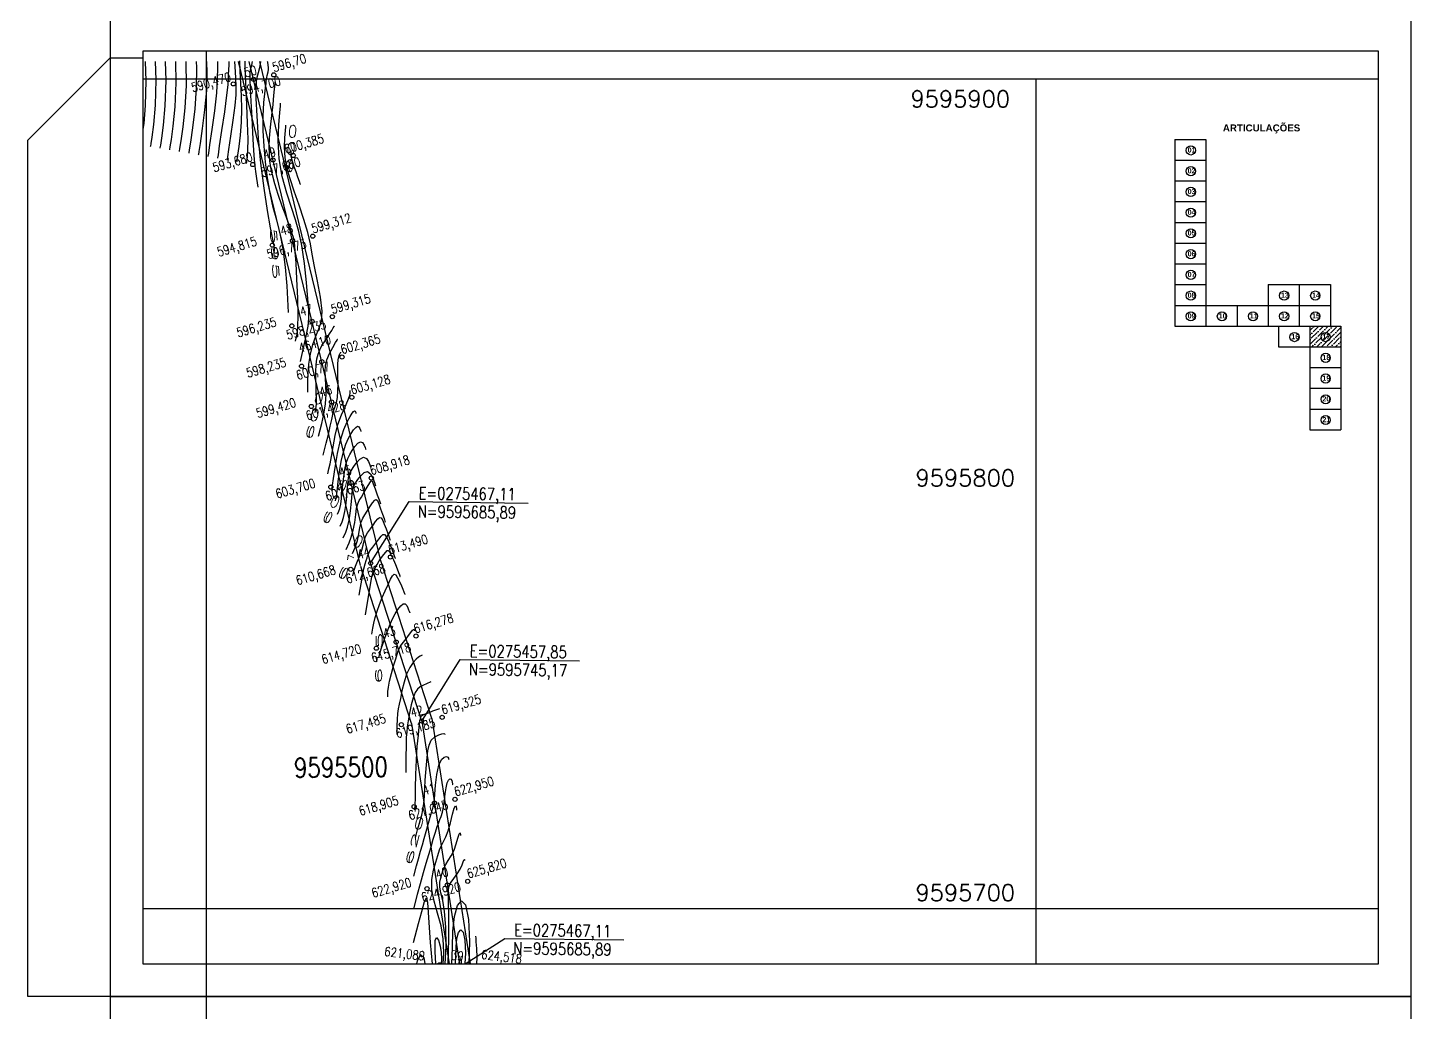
# Model space of a CAD drawing. Header units: millimetres. Extents: x 276147 to 291056, y 9594849 to 9609891.
# Drawn here: x 277966 to 278299.5, y 9607033.4 to 9607270.7 of the extents above; entities that cross this region are included whole.
import ezdxf
from ezdxf.enums import TextEntityAlignment as Align

# ---------------------------------------------------------------- set-up
doc = ezdxf.new("R2010")
doc.units = ezdxf.units.MM
doc.header["$LTSCALE"] = 10
doc.linetypes.add('CONTINUO', pattern=[0])
for name, color, linetype in [('2000-Top_malha_coord', 2, 'Continuous'), ('500-dim1', 6, 'Continuous'), ('Curvas mestras', 30, 'Continuous'), ('Curvas simples', 9, 'Continuous'), ('Curvas texto', 2, 'Continuous'), ('LINHA02', 8, 'Continuous'), ('TEXTO-PAPEL', 7, 'Continuous'), ('TEXTO02', 3, 'Continuous'), ('Top_malha_coord', 8, 'Continuous')]:
    doc.layers.add(name, color=color, linetype=linetype)
doc.styles.add('r80', font='romans.shx')
doc.styles.add('ROMANS', font='romans.shx', dxfattribs={"width": 0.8, "height": 4})
doc.styles.add('SIMPLEX', font='simplex', dxfattribs={"height": 0.2})
doc.styles.add('T7', font='arial.ttf')

msp = doc.modelspace()

# ---------------------------------------------------------------- hatches: boundary and pattern name
at = {"layer": 'Top_malha_coord'}
h = msp.add_hatch(dxfattribs=at)
h.set_pattern_fill('ANSI36', color=8, scale=0.25)
h.set_pattern_definition([(45, (15662.7059, 10875.3507), (0.420949505675, 1.54348152081), [1.984375, -0.396875, 0, -0.396875])])
h.paths.add_polyline_path([(278282.53, 9607198.8), (278275.03, 9607198.8), (278275.03, 9607193.8), (278282.53, 9607193.8)])
h.paths.add_polyline_path([(278277.76, 9607196.15, -1), (278279.97, 9607196.15, -1)], flags=0)
h.paths.add_polyline_path([(278277.66, 9607194.96), (278280.16, 9607194.96), (278280.16, 9607197.47), (278277.66, 9607197.47)], flags=24)

# ---------------------------------------------------------------- linework, layer by layer
at = {"layer": '500-dim1', "ltscale": 0.1}
for points in [[(277985.81, 9607037.14), (278299.53, 9607037.14), (278299.53, 9607273.02), (277985.81, 9607273.02)], [(277993.75, 9607045.08), (278291.59, 9607045.08), (278291.59, 9607265.08), (277993.75, 9607265.08)], [(277985.81, 9606801.25), (278299.53, 9606801.25), (278299.53, 9607037.14), (277985.81, 9607037.14)]]:
    msp.add_lwpolyline(points, close=True, dxfattribs=at)
msp.add_lwpolyline([(277985.81, 9607037.14), (277965.96, 9607037.14), (277965.96, 9607243.64), (277985.81, 9607263.49), (277993.75, 9607263.49)], dxfattribs=at)
at = {"layer": 'Curvas mestras', "linetype": 'CONTINUO'}
for points in [[(278001.59, 9607262.6, 0), (278001.7, 9607257.41, 0), (278001.45, 9607251.67, 0), (278000.98, 9607247.03, 0), (278000.52, 9607243.77, 0), (278000.26, 9607242.02, 0), (278000.16, 9607241.38, 0), (278000.15, 9607241.29, 0)], [(278014.42, 9607262.6, 5), (278014.42, 9607261.9, 5), (278014.37, 9607260.48, 5), (278014.32, 9607259.36, 5), (278014.3, 9607258.38, 5), (278014.21, 9607256.96, 5), (278013.92, 9607254.44, 5), (278013.38, 9607250.47, 5), (278012.72, 9607245.98, 5), (278012.16, 9607242.22, 5), (278011.85, 9607240.12, 5), (278011.73, 9607239.35, 5), (278011.72, 9607239.24, 5)], [(278025.49, 9607216.77, 10), (278025.43, 9607217.47, 10), (278025.35, 9607218.17, 10), (278025.21, 9607218.85, 10), (278024.96, 9607220.06, 10), (278024.5, 9607222.5, 10), (278023.79, 9607226.63, 10), (278022.97, 9607232.04, 10), (278022.2, 9607238.06, 10), (278021.63, 9607244.06, 10), (278021.27, 9607249.45, 10), (278021.08, 9607253.63, 10), (278021.03, 9607256.24, 10), (278021.11, 9607257.73, 10), (278021.32, 9607258.77, 10), (278021.63, 9607259.91, 10), (278021.94, 9607261.17, 10), (278022.14, 9607262.48, 10), (278022.14, 9607262.6, 10)], [(278029.43, 9607241.12, 15), (278029.4, 9607240.49, 15), (278029.44, 9607239.79, 15), (278029.57, 9607239.08, 15), (278029.8, 9607238.28, 15), (278030.14, 9607237.28, 15), (278030.58, 9607236.03, 15), (278031.03, 9607234.76, 15), (278031.39, 9607233.75, 15), (278031.59, 9607233.18, 15), (278031.67, 9607232.98, 15), (278031.68, 9607232.95, 15)], [(278035.27, 9607177.93, 15), (278035.45, 9607178.84, 15), (278035.57, 9607179.97, 15), (278035.59, 9607181.26, 15), (278035.54, 9607182.71, 15), (278035.48, 9607184.32, 15), (278035.43, 9607186.07, 15), (278035.44, 9607187.84, 15), (278035.52, 9607189.48, 15), (278035.69, 9607190.87, 15), (278035.97, 9607192.05, 15), (278036.37, 9607193.1, 15), (278036.9, 9607194.09, 15), (278037.51, 9607195.04, 15), (278038.15, 9607195.98, 15), (278038.75, 9607196.91, 15), (278039.27, 9607197.75, 15), (278039.64, 9607198.38, 15), (278039.84, 9607198.72, 15), (278039.91, 9607198.84, 15), (278039.93, 9607198.86, 15)], [(278040.13, 9607156.7, 20), (278040.26, 9607157.08, 20), (278040.39, 9607157.65, 20), (278040.5, 9607158.46, 20), (278040.63, 9607159.64, 20), (278040.82, 9607161.34, 20), (278041.13, 9607163.62, 20), (278041.54, 9607166.14, 20), (278042.06, 9607168.5, 20), (278042.66, 9607170.36, 20), (278043.3, 9607171.77, 20), (278043.94, 9607172.87, 20), (278044.53, 9607173.76, 20), (278045.04, 9607174.38, 20), (278045.47, 9607174.64, 20), (278045.8, 9607174.5, 20), (278046.04, 9607174.12, 20), (278046.19, 9607173.73, 20), (278046.27, 9607173.51, 20), (278046.3, 9607173.43, 20), (278046.3, 9607173.42, 20)], [(278044.29, 9607143.99, 25), (278044.9, 9607145.44, 25), (278045.44, 9607147.07, 25), (278045.8, 9607148.7, 25), (278046.06, 9607150.21, 25), (278046.33, 9607151.49, 25), (278046.72, 9607152.48, 25), (278047.23, 9607153.32, 25), (278047.82, 9607154.19, 25), (278048.47, 9607155.2, 25), (278049.09, 9607156.17, 25), (278049.62, 9607156.84, 25), (278049.98, 9607157.03, 25), (278050.28, 9607156.71, 25), (278050.61, 9607155.91, 25), (278051.04, 9607154.73, 25), (278051.51, 9607153.44, 25), (278051.89, 9607152.38, 25), (278052.1, 9607151.79, 25), (278052.17, 9607151.58, 25), (278052.19, 9607151.54, 25)], [(278050.63, 9607118.85, 30), (278050.66, 9607119.12, 30), (278050.75, 9607119.54, 30), (278050.91, 9607120.13, 30), (278051.18, 9607120.96, 30), (278051.57, 9607122.09, 30), (278052.07, 9607123.54, 30), (278052.64, 9607125.09, 30), (278053.18, 9607126.52, 30), (278053.64, 9607127.64, 30), (278054.08, 9607128.56, 30), (278054.58, 9607129.46, 30), (278055.21, 9607130.45, 30), (278055.88, 9607131.34, 30), (278056.51, 9607131.85, 30), (278056.99, 9607131.83, 30), (278057.35, 9607131.42, 30), (278057.6, 9607130.88, 30), (278057.79, 9607130.41, 30), (278057.92, 9607130.07, 30), (278058.01, 9607129.84, 30), (278058.05, 9607129.72, 30), (278058.07, 9607129.68, 30), (278058.07, 9607129.67, 30)], [(278059.42, 9607075.46, 35), (278059.66, 9607076.38, 35), (278059.92, 9607077.32, 35), (278060.16, 9607078.14, 35), (278060.39, 9607078.94, 35), (278060.65, 9607079.83, 35), (278060.95, 9607080.91, 35), (278061.24, 9607082.21, 35), (278061.47, 9607083.74, 35), (278061.61, 9607085.48, 35), (278061.7, 9607087.37, 35), (278061.79, 9607089.3, 35), (278061.92, 9607091.19, 35), (278062.1, 9607093.02, 35), (278062.27, 9607094.76, 35), (278062.45, 9607096.38, 35), (278062.73, 9607097.8, 35), (278063.25, 9607098.95, 35), (278064.09, 9607099.75, 35), (278065.04, 9607100.25, 35), (278065.84, 9607100.5, 35), (278066.29, 9607100.56, 35), (278066.47, 9607100.51, 35), (278066.51, 9607100.43, 35), (278066.52, 9607100.38, 35), (278066.52, 9607100.36, 35), (278066.52, 9607100.36, 35)], [(278067.32, 9607045.08, 40), (278067.33, 9607045.21, 40), (278067.52, 9607050.96, 40), (278067.48, 9607056.34, 40), (278067.39, 9607060.5, 40), (278067.39, 9607062.88, 40), (278067.59, 9607064.02, 40), (278068.02, 9607064.72, 40), (278068.72, 9607065.65, 40), (278069.53, 9607066.78, 40), (278070.24, 9607067.91, 40), (278070.71, 9607068.89, 40), (278070.97, 9607069.63, 40), (278071.1, 9607070.08, 40), (278071.18, 9607070.23, 40), (278071.23, 9607070.17, 40), (278071.25, 9607070.04, 40), (278071.27, 9607069.97, 40), (278071.27, 9607069.94, 40), (278071.27, 9607069.93, 40)], [(278074.26, 9607045.08, 40), (278074.29, 9607046.56, 40), (278074.22, 9607048.73, 40), (278074.12, 9607050.39, 40), (278074.06, 9607051.3, 40), (278074.04, 9607051.63, 40), (278074.03, 9607051.68, 40)]]:
    msp.add_polyline3d(points, dxfattribs=at)
at = {"layer": 'Curvas simples', "linetype": 'CONTINUO'}
for points in [[(277994.31, 9607262.6, -3), (277994.47, 9607257.9, -3), (277994.32, 9607252, -3), (277993.93, 9607247.61, -3), (277993.75, 9607246.3, -3)], [(277996.69, 9607262.6, -2), (277996.84, 9607258.19, -2), (277996.69, 9607252.02, -2), (277996.28, 9607247.43, -2), (277995.86, 9607244.38, -2), (277995.62, 9607242.78, -2), (277995.53, 9607242.19, -2), (277995.52, 9607242.1, -2)], [(277999.12, 9607262.6, -1), (277999.25, 9607258.01, -1), (277999.06, 9607251.91, -1), (277998.63, 9607247.24, -1), (277998.19, 9607244.08, -1), (277997.94, 9607242.4, -1), (277997.85, 9607241.78, -1), (277997.83, 9607241.69, -1)], [(278004.09, 9607262.6, 1), (278004.1, 9607262.5, 1), (278004.14, 9607256.82, 1), (278003.83, 9607251.43, 1), (278003.33, 9607246.82, 1), (278002.85, 9607243.46, 1), (278002.58, 9607241.64, 1), (278002.48, 9607240.97, 1), (278002.46, 9607240.88, 1)], [(278006.57, 9607262.6, 2), (278006.62, 9607261.13, 2), (278006.59, 9607256.22, 2), (278006.22, 9607251.19, 2), (278005.68, 9607246.61, 2), (278005.18, 9607243.15, 2), (278004.89, 9607241.26, 2), (278004.79, 9607240.57, 2), (278004.78, 9607240.47, 2)], [(278009.1, 9607262.6, 3), (278009.15, 9607259.76, 3), (278009.03, 9607255.63, 3), (278008.61, 9607250.95, 3), (278008.03, 9607246.4, 3), (278007.51, 9607242.84, 3), (278007.21, 9607240.88, 3), (278007.1, 9607240.16, 3), (278007.09, 9607240.06, 3)], [(278011.72, 9607262.6, 4), (278011.71, 9607261.09, 4), (278011.68, 9607258.38, 4), (278011.48, 9607255.03, 4), (278010.99, 9607250.71, 4), (278010.38, 9607246.19, 4), (278009.83, 9607242.53, 4), (278009.53, 9607240.5, 4), (278009.42, 9607239.76, 4), (278009.4, 9607239.65, 4)], [(278015.79, 9607262.6, 6), (278015.86, 9607261.37, 6), (278016.04, 9607258.62, 6), (278016.15, 9607256.51, 6), (278016.12, 9607254.55, 6), (278015.9, 9607252, 6), (278015.44, 9607248.44, 6), (278014.89, 9607244.55, 6), (278014.41, 9607241.36, 6), (278014.14, 9607239.58, 6), (278014.04, 9607238.93, 6), (278014.03, 9607238.83, 6)], [(278016.99, 9607262.72, 7), (278017.11, 9607260.18, 7), (278017.28, 9607257.32, 7), (278017.44, 9607254.28, 7), (278017.52, 9607251.13, 7), (278017.45, 9607247.94, 7), (278017.21, 9607244.82, 7), (278016.88, 9607242.06, 7), (278016.58, 9607240.01, 7), (278016.41, 9607238.89, 7), (278016.35, 9607238.48, 7), (278016.34, 9607238.43, 7)], [(278018.34, 9607262.67, 8), (278018.28, 9607261.1, 8), (278018.36, 9607259, 8), (278018.52, 9607256.02, 8), (278018.72, 9607252.05, 8), (278018.91, 9607247.71, 8), (278019.01, 9607243.88, 8), (278018.98, 9607241.2, 8), (278018.87, 9607239.56, 8), (278018.75, 9607238.66, 8), (278018.69, 9607238.21, 8), (278018.66, 9607238.04, 8), (278018.66, 9607238.02, 8)], [(278021.56, 9607232.26, 9), (278021.2, 9607234.39, 9), (278020.96, 9607236.04, 9), (278020.72, 9607237.96, 9), (278020.54, 9607240.03, 9), (278020.38, 9607242.44, 9), (278020.23, 9607245.44, 9), (278020.04, 9607249.12, 9), (278019.85, 9607252.92, 9), (278019.69, 9607256.12, 9), (278019.59, 9607258.22, 9), (278019.58, 9607259.53, 9), (278019.71, 9607260.56, 9), (278019.98, 9607261.73, 9), (278020.15, 9607262.6, 9)], [(278028.86, 9607202.08, 11), (278028.48, 9607208.48, 11), (278028.11, 9607212.99, 11), (278027.57, 9607217.45, 11), (278026.84, 9607221.15, 11), (278026, 9607224.31, 11), (278025.16, 9607227.42, 11), (278024.41, 9607230.84, 11), (278023.78, 9607234.53, 11), (278023.28, 9607238.35, 11), (278022.94, 9607242.16, 11), (278022.75, 9607245.87, 11), (278022.75, 9607249.42, 11), (278022.91, 9607252.7, 11), (278023.19, 9607255.53, 11), (278023.48, 9607257.73, 11), (278023.73, 9607259.18, 11), (278023.9, 9607260.06, 11), (278023.99, 9607260.64, 11), (278023.99, 9607261.17, 11), (278023.93, 9607261.73, 11), (278023.83, 9607262.4, 11), (278023.81, 9607262.6, 11)], [(278030.54, 9607195.14, 12), (278030.9, 9607196.81, 12), (278031.09, 9607198.57, 12), (278031.18, 9607201.44, 12), (278031.09, 9607205.54, 12), (278030.88, 9607210.08, 12), (278030.65, 9607214.06, 12), (278030.47, 9607216.72, 12), (278030.34, 9607218.28, 12), (278030.23, 9607219.17, 12), (278030.09, 9607219.8, 12), (278029.93, 9607220.38, 12), (278029.7, 9607221.07, 12), (278029.38, 9607222.01, 12), (278028.91, 9607223.36, 12), (278028.25, 9607225.25, 12), (278027.35, 9607227.74, 12), (278026.38, 9607230.5, 12), (278025.53, 9607233.12, 12), (278024.95, 9607235.27, 12), (278024.59, 9607237.05, 12), (278024.37, 9607238.63, 12), (278024.23, 9607240.21, 12), (278024.19, 9607241.98, 12), (278024.28, 9607244.13, 12), (278024.5, 9607246.76, 12), (278024.8, 9607249.59, 12), (278025.11, 9607252.23, 12), (278025.34, 9607254.36, 12), (278025.5, 9607255.95, 12), (278025.6, 9607257, 12), (278025.65, 9607257.55, 12), (278025.67, 9607257.75, 12), (278025.67, 9607257.78, 12)], [(278031.71, 9607190.28, 13), (278032.55, 9607193.9, 13), (278033.1, 9607196.39, 13), (278033.54, 9607198.78, 13), (278033.76, 9607200.68, 13), (278033.74, 9607202.63, 13), (278033.53, 9607205.35, 13), (278033.16, 9607209.3, 13), (278032.66, 9607213.88, 13), (278032.05, 9607218.19, 13), (278031.36, 9607221.59, 13), (278030.54, 9607224.45, 13), (278029.56, 9607227.39, 13), (278028.42, 9607230.87, 13), (278027.34, 9607234.84, 13), (278026.59, 9607239.12, 13), (278026.37, 9607243.44, 13), (278026.5, 9607247.33, 13), (278026.73, 9607250.25, 13), (278026.88, 9607251.84, 13), (278026.94, 9607252.42, 13), (278026.94, 9607252.5, 13)], [(278033.51, 9607182.87, 14), (278033.5, 9607185.4, 14), (278033.57, 9607187.36, 14), (278033.76, 9607189.63, 14), (278034.15, 9607192.01, 14), (278034.7, 9607194.32, 14), (278035.39, 9607196.38, 14), (278036.15, 9607198.13, 14), (278036.76, 9607199.97, 14), (278036.96, 9607202.41, 14), (278036.58, 9607205.78, 14), (278035.85, 9607209.6, 14), (278035.11, 9607213.2, 14), (278034.57, 9607216.12, 14), (278034.11, 9607218.65, 14), (278033.49, 9607221.33, 14), (278032.53, 9607224.51, 14), (278031.38, 9607227.97, 14), (278030.21, 9607231.32, 14), (278029.22, 9607234.27, 14), (278028.47, 9607236.92, 14), (278028.02, 9607239.46, 14), (278027.89, 9607241.96, 14), (278027.96, 9607244.22, 14), (278028.1, 9607245.92, 14), (278028.18, 9607246.84, 14), (278028.22, 9607247.18, 14), (278028.22, 9607247.23, 14)], [(278036.08, 9607172.25, 16), (278036.87, 9607175.31, 16), (278037.37, 9607177.58, 16), (278037.75, 9607180.03, 16), (278037.89, 9607182.38, 16), (278037.86, 9607184.49, 16), (278037.75, 9607186.34, 16), (278037.69, 9607187.88, 16), (278037.78, 9607189.27, 16), (278038.11, 9607190.68, 16), (278038.76, 9607192.21, 16), (278039.52, 9607193.66, 16), (278040.18, 9607194.8, 16), (278040.54, 9607195.42, 16), (278040.68, 9607195.64, 16), (278040.7, 9607195.68, 16)], [(278037.18, 9607167.7, 17), (278037.93, 9607170.6, 17), (278038.45, 9607172.64, 17), (278038.92, 9607174.64, 17), (278039.27, 9607176.26, 17), (278039.52, 9607177.52, 17), (278039.78, 9607178.52, 17), (278040.09, 9607179.41, 17), (278040.4, 9607180.36, 17), (278040.65, 9607181.56, 17), (278040.77, 9607183.15, 17), (278040.79, 9607184.95, 17), (278040.76, 9607186.74, 17), (278040.72, 9607188.31, 17), (278040.72, 9607189.62, 17), (278040.79, 9607190.65, 17), (278040.95, 9607191.41, 17), (278041.15, 9607191.93, 17), (278041.33, 9607192.25, 17), (278041.43, 9607192.42, 17), (278041.46, 9607192.48, 17), (278041.47, 9607192.49, 17)], [(278038.28, 9607163.16, 18), (278038.6, 9607164.4, 18), (278038.86, 9607165.58, 18), (278039.18, 9607167.34, 18), (278039.57, 9607169.69, 18), (278040.07, 9607172.38, 18), (278040.74, 9607175.05, 18), (278041.6, 9607177.39, 18), (278042.47, 9607179.33, 18), (278043.17, 9607180.82, 18), (278043.56, 9607181.88, 18), (278043.7, 9607182.56, 18), (278043.71, 9607182.95, 18), (278043.71, 9607183.15, 18), (278043.71, 9607183.23, 18), (278043.71, 9607183.24, 18)], [(278039.25, 9607159.13, 19), (278039.3, 9607159.22, 19), (278039.33, 9607159.31, 19), (278039.36, 9607159.45, 19), (278039.39, 9607159.7, 19), (278039.48, 9607160.42, 19), (278039.7, 9607162.02, 19), (278040.09, 9607164.74, 19), (278040.65, 9607168.07, 19), (278041.36, 9607171.28, 19), (278042.17, 9607173.83, 19), (278043, 9607175.69, 19), (278043.71, 9607176.97, 19), (278044.21, 9607177.78, 19), (278044.53, 9607178.22, 19), (278044.74, 9607178.36, 19), (278044.89, 9607178.29, 19), (278045, 9607178.12, 19), (278045.07, 9607177.94, 19), (278045.11, 9607177.84, 19), (278045.12, 9607177.8, 19), (278045.13, 9607177.79, 19)], [(278040.63, 9607153.44, 21), (278040.96, 9607154.17, 21), (278041.19, 9607154.85, 21), (278041.42, 9607155.86, 21), (278041.61, 9607157.23, 21), (278041.77, 9607158.87, 21), (278041.95, 9607160.67, 21), (278042.17, 9607162.49, 21), (278042.44, 9607164.22, 21), (278042.76, 9607165.71, 21), (278043.14, 9607166.88, 21), (278043.61, 9607167.85, 21), (278044.18, 9607168.77, 21), (278044.85, 9607169.74, 21), (278045.56, 9607170.54, 21), (278046.2, 9607170.92, 21), (278046.71, 9607170.7, 21), (278047.07, 9607170.12, 21), (278047.31, 9607169.53, 21), (278047.43, 9607169.19, 21), (278047.47, 9607169.06, 21), (278047.48, 9607169.04, 21)], [(278041.32, 9607150.6, 22), (278041.8, 9607151.64, 22), (278042.13, 9607152.62, 22), (278042.45, 9607154.07, 22), (278042.72, 9607156, 22), (278042.92, 9607158.1, 22), (278043.07, 9607159.99, 22), (278043.21, 9607161.37, 22), (278043.33, 9607162.29, 22), (278043.46, 9607162.92, 22), (278043.63, 9607163.41, 22), (278043.91, 9607163.93, 22), (278044.41, 9607164.68, 22), (278045.18, 9607165.71, 22), (278046.07, 9607166.7, 22), (278046.93, 9607167.2, 22), (278047.61, 9607166.9, 22), (278048.11, 9607166.12, 22), (278048.42, 9607165.32, 22), (278048.59, 9607164.86, 22), (278048.65, 9607164.69, 22), (278048.66, 9607164.67, 22)], [(278042.01, 9607147.75, 23), (278042.63, 9607149.1, 23), (278043.06, 9607150.32, 23), (278043.47, 9607152.04, 23), (278043.79, 9607154.25, 23), (278044.02, 9607156.53, 23), (278044.18, 9607158.38, 23), (278044.3, 9607159.45, 23), (278044.42, 9607159.95, 23), (278044.56, 9607160.21, 23), (278044.77, 9607160.55, 23), (278045.09, 9607161.06, 23), (278045.58, 9607161.79, 23), (278046.27, 9607162.73, 23), (278047.08, 9607163.53, 23), (278047.88, 9607163.78, 23), (278048.59, 9607163.19, 23), (278049.15, 9607162.14, 23), (278049.54, 9607161.12, 23), (278049.75, 9607160.54, 23), (278049.82, 9607160.32, 23), (278049.83, 9607160.29, 23)], [(278042.7, 9607144.91, 24), (278043.46, 9607146.54, 24), (278043.98, 9607147.88, 24), (278044.45, 9607149.56, 24), (278044.79, 9607151.48, 24), (278045.04, 9607153.37, 24), (278045.26, 9607154.94, 24), (278045.52, 9607155.98, 24), (278045.89, 9607156.75, 24), (278046.41, 9607157.59, 24), (278047.11, 9607158.73, 24), (278047.83, 9607159.98, 24), (278048.43, 9607161, 24), (278048.78, 9607161.52, 24), (278049, 9607161.46, 24), (278049.27, 9607160.79, 24), (278049.71, 9607159.55, 24), (278050.22, 9607158.11, 24), (278050.66, 9607156.89, 24), (278050.91, 9607156.21, 24), (278051, 9607155.96, 24), (278051.01, 9607155.92, 24)], [(278044.36, 9607138.61, 26), (278044.48, 9607139.31, 26), (278044.65, 9607139.96, 26), (278044.96, 9607140.88, 26), (278045.46, 9607142.09, 26), (278046.03, 9607143.44, 26), (278046.52, 9607144.79, 26), (278046.83, 9607145.99, 26), (278047.08, 9607147.06, 26), (278047.41, 9607148.05, 26), (278047.92, 9607148.99, 26), (278048.57, 9607149.89, 26), (278049.23, 9607150.79, 26), (278049.83, 9607151.66, 26), (278050.35, 9607152.35, 26), (278050.8, 9607152.69, 26), (278051.19, 9607152.54, 26), (278051.56, 9607151.96, 26), (278051.94, 9607151.04, 26), (278052.37, 9607149.91, 26), (278052.79, 9607148.77, 26), (278053.11, 9607147.87, 26), (278053.29, 9607147.38, 26), (278053.35, 9607147.2, 26), (278053.36, 9607147.17, 26)], [(278045.88, 9607133.91, 27), (278046.32, 9607136.65, 27), (278046.64, 9607138.51, 27), (278046.99, 9607140.25, 27), (278047.31, 9607141.49, 27), (278047.58, 9607142.32, 27), (278047.78, 9607142.9, 27), (278047.92, 9607143.39, 27), (278048.11, 9607143.93, 27), (278048.48, 9607144.6, 27), (278049.13, 9607145.49, 27), (278049.91, 9607146.47, 27), (278050.64, 9607147.39, 27), (278051.19, 9607148.12, 27), (278051.61, 9607148.54, 27), (278051.99, 9607148.53, 27), (278052.4, 9607148.05, 27), (278052.84, 9607147.21, 27), (278053.28, 9607146.17, 27), (278053.71, 9607145.08, 27), (278054.07, 9607144.1, 27), (278054.33, 9607143.37, 27), (278054.48, 9607142.97, 27), (278054.53, 9607142.82, 27), (278054.54, 9607142.8, 27)], [(278047.4, 9607129.21, 28), (278047.95, 9607132.65, 28), (278048.33, 9607134.95, 28), (278048.69, 9607137.01, 28), (278048.96, 9607138.36, 28), (278049.19, 9607139.17, 28), (278049.44, 9607139.8, 28), (278049.77, 9607140.52, 28), (278050.18, 9607141.34, 28), (278050.69, 9607142.18, 28), (278051.27, 9607143, 28), (278051.85, 9607143.73, 28), (278052.32, 9607144.31, 28), (278052.64, 9607144.68, 28), (278052.88, 9607144.73, 28), (278053.17, 9607144.38, 28), (278053.61, 9607143.56, 28), (278054.12, 9607142.46, 28), (278054.62, 9607141.29, 28), (278055.04, 9607140.26, 28), (278055.35, 9607139.43, 28), (278055.56, 9607138.86, 28), (278055.67, 9607138.55, 28), (278055.71, 9607138.44, 28), (278055.72, 9607138.42, 28)], [(278048.92, 9607124.52, 29), (278049.16, 9607125.98, 29), (278049.39, 9607127.14, 29), (278049.73, 9607128.53, 29), (278050.19, 9607130.05, 29), (278050.76, 9607131.67, 29), (278051.42, 9607133.34, 29), (278052.14, 9607135, 29), (278052.85, 9607136.53, 29), (278053.46, 9607137.77, 29), (278053.92, 9607138.6, 29), (278054.3, 9607138.96, 29), (278054.68, 9607138.8, 29), (278055.14, 9607138.14, 29), (278055.63, 9607137.19, 29), (278056.06, 9607136.19, 29), (278056.4, 9607135.37, 29), (278056.64, 9607134.76, 29), (278056.78, 9607134.35, 29), (278056.86, 9607134.14, 29), (278056.89, 9607134.06, 29), (278056.89, 9607134.05, 29)], [(278052.8, 9607109.45, 31), (278052.82, 9607110.68, 31), (278052.91, 9607111.75, 31), (278053.17, 9607113.22, 31), (278053.63, 9607115.03, 31), (278054.18, 9607116.92, 31), (278054.68, 9607118.57, 31), (278055.01, 9607119.72, 31), (278055.26, 9607120.52, 31), (278055.56, 9607121.17, 31), (278056.01, 9607121.86, 31), (278056.57, 9607122.61, 31), (278057.18, 9607123.41, 31), (278057.77, 9607124.23, 31), (278058.29, 9607124.95, 31), (278058.7, 9607125.46, 31), (278058.95, 9607125.68, 31), (278059.08, 9607125.67, 31), (278059.14, 9607125.56, 31), (278059.18, 9607125.46, 31), (278059.21, 9607125.38, 31), (278059.23, 9607125.34, 31), (278059.24, 9607125.31, 31), (278059.24, 9607125.3, 31), (278059.24, 9607125.3, 31)], [(278061.07, 9607119.43, 32), (278060.62, 9607119.25, 32), (278060.21, 9607118.99, 32), (278059.63, 9607118.5, 32), (278058.89, 9607117.68, 32), (278058.08, 9607116.5, 32), (278057.32, 9607114.91, 32), (278056.69, 9607112.94, 32), (278056.2, 9607110.87, 32), (278055.81, 9607109.03, 32), (278055.49, 9607107.66, 32), (278055.26, 9607106.54, 32), (278055.1, 9607105.37, 32), (278055.01, 9607103.93, 32), (278054.98, 9607102.45, 32), (278054.98, 9607101.26, 32), (278054.98, 9607100.6, 32), (278054.98, 9607100.36, 32), (278054.98, 9607100.33, 32)], [(278063.14, 9607113, 33), (278062.09, 9607112.59, 33), (278061.35, 9607112.25, 33), (278060.59, 9607111.81, 33), (278059.94, 9607111.25, 33), (278059.38, 9607110.44, 33), (278058.89, 9607109.21, 33), (278058.43, 9607107.48, 33), (278058.02, 9607105.51, 33), (278057.69, 9607103.65, 33), (278057.47, 9607102.16, 33), (278057.33, 9607100.92, 33), (278057.24, 9607099.73, 33), (278057.2, 9607098.42, 33), (278057.17, 9607097.01, 33), (278057.16, 9607095.55, 33), (278057.16, 9607094.12, 33), (278057.15, 9607092.86, 33), (278057.15, 9607091.92, 33), (278057.15, 9607091.41, 33), (278057.15, 9607091.23, 33), (278057.15, 9607091.2, 33)], [(278065.21, 9607106.56, 34), (278063.57, 9607105.93, 34), (278062.49, 9607105.5, 34), (278061.55, 9607105.12, 34), (278060.99, 9607104.85, 34), (278060.74, 9607104.66, 34), (278060.63, 9607104.46, 34), (278060.56, 9607104.14, 34), (278060.45, 9607103.47, 34), (278060.29, 9607102.2, 34), (278060.06, 9607100.15, 34), (278059.81, 9607097.42, 34), (278059.59, 9607094.19, 34), (278059.45, 9607090.7, 34), (278059.38, 9607087.42, 34), (278059.34, 9607084.87, 34), (278059.31, 9607083.43, 34), (278059.28, 9607082.83, 34), (278059.25, 9607082.67, 34), (278059.23, 9607082.59, 34), (278059.21, 9607082.52, 34), (278059.19, 9607082.45, 34), (278059.17, 9607082.37, 34), (278059.15, 9607082.29, 34), (278059.13, 9607082.23, 34), (278059.12, 9607082.19, 34), (278059.12, 9607082.18, 34), (278059.12, 9607082.18, 34)], [(278059.06, 9607066.19, 36), (278059.7, 9607068.64, 36), (278060.16, 9607070.39, 36), (278060.65, 9607072.18, 36), (278061.11, 9607073.76, 36), (278061.56, 9607075.29, 36), (278062.05, 9607076.98, 36), (278062.62, 9607078.98, 36), (278063.17, 9607080.99, 36), (278063.6, 9607082.61, 36), (278063.84, 9607083.54, 36), (278063.93, 9607083.93, 36), (278063.95, 9607084.06, 36), (278063.96, 9607084.2, 36), (278064, 9607084.71, 36), (278064.11, 9607085.96, 36), (278064.3, 9607088.13, 36), (278064.62, 9607090.69, 36), (278065.09, 9607092.93, 36), (278065.71, 9607094.29, 36), (278066.37, 9607094.9, 36), (278066.92, 9607095.02, 36), (278067.24, 9607094.89, 36), (278067.39, 9607094.67, 36), (278067.44, 9607094.45, 36), (278067.46, 9607094.33, 36), (278067.47, 9607094.28, 36), (278067.47, 9607094.27, 36)], [(278059.03, 9607058.19, 37), (278059.97, 9607061.81, 37), (278060.66, 9607064.4, 37), (278061.38, 9607067.04, 37), (278062.04, 9607069.35, 37), (278062.65, 9607071.37, 37), (278063.21, 9607073.26, 37), (278063.75, 9607075.12, 37), (278064.25, 9607076.82, 37), (278064.68, 9607078.18, 37), (278065.05, 9607079.11, 37), (278065.36, 9607079.81, 37), (278065.65, 9607080.57, 37), (278065.93, 9607081.61, 37), (278066.2, 9607082.93, 37), (278066.44, 9607084.43, 37), (278066.64, 9607086.02, 37), (278066.84, 9607087.5, 37), (278067.07, 9607088.67, 37), (278067.38, 9607089.36, 37), (278067.71, 9607089.61, 37), (278068, 9607089.53, 37), (278068.2, 9607089.23, 37), (278068.31, 9607088.82, 37), (278068.38, 9607088.47, 37), (278068.41, 9607088.27, 37), (278068.42, 9607088.2, 37), (278068.42, 9607088.19, 37)], [(278066.14, 9607045.08, 38), (278066.27, 9607047.75, 38), (278066.12, 9607051.06, 38), (278065.61, 9607054.22, 38), (278064.79, 9607057.26, 38), (278063.94, 9607060.16, 38), (278063.4, 9607062.89, 38), (278063.41, 9607065.39, 38), (278063.83, 9607067.63, 38), (278064.38, 9607069.57, 38), (278064.86, 9607071.18, 38), (278065.28, 9607072.5, 38), (278065.72, 9607073.6, 38), (278066.21, 9607074.56, 38), (278066.75, 9607075.64, 38), (278067.32, 9607077.1, 38), (278067.88, 9607079.08, 38), (278068.39, 9607081.12, 38), (278068.79, 9607082.61, 38), (278069.07, 9607083.1, 38), (278069.23, 9607082.9, 38), (278069.31, 9607082.48, 38), (278069.35, 9607082.22, 38), (278069.37, 9607082.12, 38), (278069.37, 9607082.1, 38)], [(278066.61, 9607045.08, 39), (278066.84, 9607049.27, 39), (278066.78, 9607053.92, 39), (278066.47, 9607057.65, 39), (278066.03, 9607060.3, 39), (278065.6, 9607062.13, 39), (278065.34, 9607063.5, 39), (278065.35, 9607064.7, 39), (278065.55, 9607065.77, 39), (278065.81, 9607066.7, 39), (278066.05, 9607067.49, 39), (278066.33, 9607068.22, 39), (278066.75, 9607069.02, 39), (278067.36, 9607069.97, 39), (278068.07, 9607071.12, 39), (278068.75, 9607072.47, 39), (278069.28, 9607073.97, 39), (278069.68, 9607075.37, 39), (278069.95, 9607076.34, 39), (278070.13, 9607076.66, 39), (278070.23, 9607076.53, 39), (278070.28, 9607076.26, 39), (278070.31, 9607076.09, 39), (278070.32, 9607076.03, 39), (278070.32, 9607076.02, 39)], [(278059, 9607050.2, 38), (278060.19, 9607054.77, 38), (278060.98, 9607057.7, 38), (278061.66, 9607060.05, 38), (278062.07, 9607060.94, 38), (278062.32, 9607059.82, 38), (278062.6, 9607056.24, 38), (278063.03, 9607050.23, 38), (278063.49, 9607045.08, 38)], [(278068.21, 9607045.08, 41), (278068.36, 9607048.97, 41), (278068.49, 9607052.94, 41), (278068.84, 9607056.46, 41), (278069.58, 9607059.1, 41), (278070.56, 9607060.25, 41), (278071.5, 9607059.26, 41), (278072.2, 9607055.74, 41), (278072.51, 9607050.43, 41), (278072.35, 9607045.08, 41)], [(278069.1, 9607045.08, 42), (278069.17, 9607046.93, 42), (278069.24, 9607049.17, 42), (278069.44, 9607051.15, 42), (278069.86, 9607052.64, 42), (278070.41, 9607053.28, 42), (278070.94, 9607052.72, 42), (278071.33, 9607050.73, 42), (278071.49, 9607047.67, 42), (278071.38, 9607045.08, 42)], [(278064.35, 9607045.08, 37), (278064.21, 9607048.05, 37), (278064.22, 9607050.65, 37), (278064.52, 9607051.41, 37), (278064.96, 9607050.73, 37), (278065.39, 9607049.31, 37), (278065.65, 9607047.76, 37), (278065.73, 9607046.17, 37), (278065.68, 9607045.08, 37)], [(278059.76, 9607045.08, 39), (278059.96, 9607045.81, 39), (278060.68, 9607047.26, 39), (278061.45, 9607046.6, 39), (278061.74, 9607045.08, 39)], [(278069.99, 9607045.08, 43), (278070, 9607045.39, 43), (278070.04, 9607045.84, 43), (278070.14, 9607046.17, 43), (278070.26, 9607046.32, 43), (278070.38, 9607046.19, 43), (278070.47, 9607045.74, 43), (278070.5, 9607045.08, 43)]]:
    msp.add_polyline3d(points, dxfattribs=at)
at = {"layer": 'LINHA02'}
for p, q in [((278048.63, 9607141.64, -585), (278057.93, 9607156.48, -585)), ((278057.93, 9607156.48, -585), (278086.64, 9607156.12, -585)), ((278060.96, 9607103.58, -585), (278070.26, 9607118.43, -585)), ((278070.26, 9607118.43, -585), (278098.97, 9607118.07, -585)), ((278071.43, 9607045.08, -585), (278080.96, 9607051.17, -585)), ((278080.96, 9607051.17, -585), (278109.66, 9607050.81, -585)), ((278080.96, 9607051.17, -585), (278109.66, 9607050.81, -585))]:
    msp.add_line(p, q, dxfattribs=at)
at = {"layer": 'TEXTO-PAPEL', "color": 7, "linetype": 'Continuous'}
for p, q in [((278048.63, 9607141.64, -585), (278019.36, 9607262.6, -585)), ((278060.96, 9607103.58, -585), (278048.63, 9607141.64, -585)), ((278060.96, 9607103.58, -585), (278070.09, 9607045.08, -585))]:
    msp.add_line(p, q, dxfattribs=at)
for centre in [(278020.41, 9607258.27, -585), (278025.29, 9607259.36, -585), (278015.53, 9607257.18, -585), (278025.11, 9607238.83, -585), (278029.99, 9607239.92, -585), (278020.23, 9607237.74, -585), (278024.93, 9607218.3, -585), (278029.81, 9607219.39, -585), (278034.69, 9607220.48, -585), (278034.52, 9607199.95, -585), (278039.4, 9607201.05, -585), (278041.75, 9607191.33, -585), (278031.99, 9607189.14, -585), (278036.87, 9607190.24, -585), (278044.1, 9607181.61, -585), (278034.34, 9607179.42, -585), (278039.22, 9607180.51, -585), (278043.93, 9607161.08, -585), (278048.81, 9607162.17, -585), (278039.05, 9607159.98, -585), (278048.63, 9607141.64, -585), (278053.41, 9607143.11, -585), (278043.85, 9607140.16, -585), (278050.02, 9607121.14, -585), (278054.79, 9607122.61, -585), (278059.57, 9607124.08, -585), (278065.88, 9607104.47, -585), (278056.04, 9607102.7, -585), (278060.96, 9607103.58, -585), (278068.96, 9607084.71, -585), (278059.12, 9607082.94, -585), (278064.04, 9607083.82, -585), (278072.05, 9607064.95, -585), (278062.21, 9607063.18, -585), (278067.13, 9607064.06, -585)]:
    msp.add_circle(centre, 0.5, dxfattribs=at)
msp.add_arc((278065.23, 9607044.72, -585), 0.5, 45.3087, 134.6913, dxfattribs=at)
at = {"layer": 'TEXTO02'}
msp.add_circle((278029.64, 9607198.86, -585), 0.5, dxfattribs=at)
at = {"layer": 'Top_malha_coord'}
for p, q in [((278009.1, 9606809.2, -585), (278009.1, 9607265.08, -585)), ((277993.75, 9607258.42, -585), (278291.59, 9607258.42, -585)), ((278209.1, 9607045.08, -585), (278209.1, 9607258.42, -585)), ((277993.75, 9607058.42, -585), (278291.59, 9607058.42, -585))]:
    msp.add_line(p, q, dxfattribs=at)
at = {"layer": 'Top_malha_coord', "color": 6}
for p, q in [((278046.2, 9607141.05, -585), (278016.79, 9607262.6, -585)), ((278051.06, 9607142.22, -585), (278021.93, 9607262.6, -585)), ((278063.4, 9607104.17, -585), (278051.01, 9607142.41, -585)), ((278058.52, 9607103, -585), (278046.25, 9607140.87, -585)), ((278058.52, 9607103, -585), (278067.56, 9607045.08, -585)), ((278063.4, 9607104.17, -585), (278072.62, 9607045.08, -585))]:
    msp.add_line(p, q, dxfattribs=at)
at = {"layer": 'Top_malha_coord', "color": 7}
for p, q in [((278242.53, 9607243.8), (278242.53, 9607198.8)), ((278242.53, 9607243.8), (278250.03, 9607243.8)), ((278250.03, 9607243.8), (278250.03, 9607198.8)), ((278242.53, 9607238.8), (278250.03, 9607238.8)), ((278242.53, 9607233.8), (278250.03, 9607233.8)), ((278242.53, 9607228.8), (278250.03, 9607228.8)), ((278242.53, 9607223.8), (278250.03, 9607223.8)), ((278242.53, 9607218.8), (278250.03, 9607218.8)), ((278242.53, 9607213.8), (278250.03, 9607213.8)), ((278242.53, 9607208.8), (278250.03, 9607208.8)), ((278265.03, 9607208.8), (278265.03, 9607198.8)), ((278265.03, 9607208.8), (278280.03, 9607208.8)), ((278272.53, 9607208.8), (278272.53, 9607198.8)), ((278280.03, 9607208.8), (278280.03, 9607198.8)), ((278242.53, 9607203.8), (278280.03, 9607203.8)), ((278257.53, 9607203.8), (278257.53, 9607198.8)), ((278242.53, 9607198.8), (278282.53, 9607198.8)), ((278267.53, 9607198.8), (278267.53, 9607193.8)), ((278275.03, 9607198.8), (278275.03, 9607173.8)), ((278282.53, 9607198.8), (278282.53, 9607173.8)), ((278267.53, 9607193.8), (278282.53, 9607193.8)), ((278275.03, 9607188.8), (278282.53, 9607188.8)), ((278275.03, 9607183.8), (278282.53, 9607183.8)), ((278275.03, 9607178.8), (278282.53, 9607178.8)), ((278275.03, 9607173.8), (278282.53, 9607173.8))]:
    msp.add_line(p, q, dxfattribs=at)
for centre in [(278246.37, 9607241.15), (278246.37, 9607236.15), (278246.37, 9607231.15), (278246.37, 9607226.15), (278246.37, 9607221.15), (278246.37, 9607216.15), (278246.37, 9607211.15), (278246.37, 9607206.15), (278268.87, 9607206.15), (278276.37, 9607206.15), (278246.37, 9607201.15), (278253.87, 9607201.15), (278261.37, 9607201.15), (278268.87, 9607201.15), (278276.37, 9607201.15), (278271.37, 9607196.15), (278278.87, 9607196.15), (278278.87, 9607191.15), (278278.87, 9607186.15), (278278.87, 9607181.15), (278278.87, 9607176.15)]:
    msp.add_circle(centre, 1.11, dxfattribs=at)

# ---------------------------------------------------------------- texts
at = {"style": 'ROMANS', "width": 0.8}
for s, height, rotation, p in [('46', 2.207, 16.4584, (278036.03, 9607183.84, -585)), ('E=0275467,11', 2.9046, 359.2617, (278060.23, 9607159.99, -585)), ('N=9595685,89', 2.9046, 359.2617, (278060.02, 9607155.58, -585)), ('E=0275457,85', 2.9046, 359.2617, (278072.55, 9607121.94, -585)), ('N=9595745,17', 2.9046, 359.2617, (278072.34, 9607117.53, -585)), ('9595500', 4.713, 0.5997, (278030.13, 9607094.67, -585)), ('E=0275467,11', 2.9046, 359.2617, (278083.25, 9607054.67, -585)), ('N=9595685,89', 2.9046, 359.2617, (278083.04, 9607050.26, -585))]:
    msp.add_text(s, height=height, rotation=rotation, dxfattribs=at).set_placement(p, align=Align.TOP_LEFT)
at = {"layer": '2000-Top_malha_coord', "style": 'r80'}
for s, p in [('9595900', (278178.8, 9607250.38, -585)), ('9595800', (278180, 9607159, -585)), ('9595700', (278180, 9607059, -585))]:
    msp.add_text(s, height=4, dxfattribs=at).set_placement(p, align=Align.BOTTOM_LEFT)
at = {"layer": 'Curvas texto', "style": 'SIMPLEX'}
for s, rotation, width, p, p2 in [('600', 85.0594, 3.299405, (278029.66, 9607235.13, 15), (278030.76, 9607247.81, 15)), ('595', 273.4412, 3.299405, (278024.39, 9607222.57, 10), (278025.15, 9607209.87, 10)), ('600', 75.7614, 3.299405, (278034.29, 9607171, 15), (278037.42, 9607183.34, 15)), ('605', 65.4751, 3.299405, (278038.08, 9607150.39, 20), (278043.36, 9607161.97, 20)), ('610', 64.9066, 3.563357, (278041.82, 9607136.95, 25), (278047.22, 9607148.47, 25)), ('615', 89.0247, 3.563357, (278051.27, 9607112.34, 30), (278051.49, 9607125.07, 30)), ('620', 75.416, 3.299405, (278058.38, 9607068.48, 35), (278061.58, 9607080.79, 35))]:
    msp.add_text(s, height=1.5, rotation=rotation, dxfattribs=dict(at, width=width)).set_placement(p, p2, align=Align.FIT)
at = {"layer": 'TEXTO02', "style": 'ROMANS', "width": 0.8}
for s, rotation, p in [('596,70', 16.4584, (278024.7, 9607262.15, -585)), ('590,470', 16.4584, (278005.14, 9607257.26, -585)), ('594,700', 16.4584, (278017.12, 9607256.31, -585)), ('50', 16.4584, (278017.87, 9607260.85, -585)), ('600,385', 16.4584, (278027.54, 9607242.43, -585)), ('49', 16.4584, (278022.48, 9607241.13, -585)), ('593,680', 16.4584, (278010.31, 9607238, -585)), ('597,680', 16.4584, (278021.92, 9607236.78, -585)), ('599,312', 16.4584, (278034.11, 9607223.27, -585)), ('48', 16.4584, (278026.62, 9607222.72, -585)), ('594,815', 16.4584, (278011.37, 9607217.63, -585)), ('596,775', 16.4584, (278023.36, 9607217.06, -585)), ('599,315', 16.4584, (278038.81, 9607203.83, -585)), ('47', 16.4584, (278031.33, 9607203.28, -585)), ('596,235', 16.4584, (278016.07, 9607198.19, -585)), ('598,235', 16.4584, (278028.06, 9607197.62, -585)), ('46+10', 16.4584, (278030.99, 9607194.51, -585)), ('602,365', 16.4584, (278041.16, 9607194.11, -585)), ('598,235', 16.4584, (278018.42, 9607188.47, -585)), ('600,77', 16.4584, (278030.41, 9607187.91, -585)), ('603,128', 16.4584, (278043.52, 9607184.39, -585)), ('599,420', 16.4584, (278020.78, 9607178.75, -585)), ('601,428', 16.4584, (278032.76, 9607178.18, -585)), ('45', 16.4584, (278040.73, 9607164.41, -585)), ('608,918', 16.4584, (278048.22, 9607164.95, -585)), ('603,700', 16.4584, (278025.48, 9607159.31, -585)), ('607,663', 16.4584, (278037.47, 9607158.75, -585)), ('613,490', 16.4584, (278052.6, 9607145.84, -585)), ('44', 16.4584, (278045.19, 9607144.71, -585)), ('610,668', 16.4584, (278030.38, 9607138.43, -585)), ('612,668', 16.4584, (278042.38, 9607138.81, -585)), ('616,278', 16.4584, (278058.77, 9607126.81, -585)), ('43', 16.4584, (278051.35, 9607125.68, -585)), ('614,720', 16.4584, (278036.54, 9607119.4, -585)), ('615,718', 16.4584, (278048.54, 9607119.78, -585)), ('619,325', 16.4584, (278065.41, 9607107.27, -585)), ('617,485', 16.4584, (278042.45, 9607102.61, -585)), ('42', 16.4584, (278057.99, 9607106.55, -585)), ('619,185', 16.4584, (278054.41, 9607101.53, -585)), ('41', 16.4584, (278060.92, 9607087.78, -585)), ('622,950', 16.4584, (278068.5, 9607087.51, -585)), ('618,905', 16.4584, (278045.54, 9607082.85, -585)), ('621,045', 16.4584, (278057.49, 9607081.77, -585)), ('40', 16.4584, (278064.08, 9607067.53, -585)), ('625,820', 16.4584, (278071.58, 9607067.75, -585)), ('622,920', 16.4584, (278048.62, 9607063.09, -585)), ('624,920', 16.4584, (278060.58, 9607062.01, -585)), ('621,089', 353.1597, (278052.09, 9607049.18, -585)), ('39', 353.1597, (278068.2, 9607048.28, -585)), ('624,518', 353.1597, (278075.47, 9607048.46, -585))]:
    msp.add_text(s, height=2.207, rotation=rotation, dxfattribs=at).set_placement(p, align=Align.TOP_LEFT)
at = {"layer": 'Top_malha_coord', "color": 7, "attachment_point": 1, "style": 'T7'}
for s, insert, char_height in [('{\\fArial|b1|i0|c0|p34;ARTICULAÇÕES}', (278254.09, 9607247.41), 1.6821), ('{\\fArial|b1|i0|c0|p34;01}', (278245.6, 9607241.85), 1.2169), ('{\\fArial|b1|i0|c0|p34;02}', (278245.6, 9607236.85), 1.2169), ('{\\fArial|b1|i0|c0|p34;03}', (278245.6, 9607231.85), 1.2169), ('{\\fArial|b1|i0|c0|p34;04}', (278245.6, 9607226.85), 1.2169), ('{\\fArial|b1|i0|c0|p34;05}', (278245.6, 9607221.85), 1.2169), ('{\\fArial|b1|i0|c0|p34;06}', (278245.6, 9607216.85), 1.2169), ('{\\fArial|b1|i0|c0|p34;07}', (278245.6, 9607211.85), 1.2169), ('{\\fArial|b1|i0|c0|p34;08}', (278245.6, 9607206.85), 1.2169), ('{\\fArial|b1|i0|c0|p34;13}', (278268.1, 9607206.85), 1.2169), ('{\\fArial|b1|i0|c0|p34;14}', (278275.6, 9607206.85), 1.2169), ('{\\fArial|b1|i0|c0|p34;09}', (278245.6, 9607201.85), 1.2169), ('{\\fArial|b1|i0|c0|p34;10}', (278253.1, 9607201.85), 1.2169), ('{\\fArial|b1|i0|c0|p34;11}', (278260.6, 9607201.85), 1.2169), ('{\\fArial|b1|i0|c0|p34;12}', (278268.1, 9607201.85), 1.2169), ('{\\fArial|b1|i0|c0|p34;15}', (278275.6, 9607201.85), 1.2169), ('{\\fArial|b1|i0|c0|p34;16}', (278270.6, 9607196.85), 1.2169), ('{\\fArial|b1|i0|c0|p34;17}', (278278.1, 9607196.85), 1.2169), ('{\\fArial|b1|i0|c0|p34;18}', (278278.1, 9607191.85), 1.2169), ('{\\fArial|b1|i0|c0|p34;19}', (278278.1, 9607186.85), 1.2169), ('{\\fArial|b1|i0|c0|p34;20}', (278278.1, 9607181.85), 1.2169), ('{\\fArial|b1|i0|c0|p34;21}', (278278.1, 9607176.85), 1.2169)]:
    msp.add_mtext_dynamic_manual_height_columns(s, width=9.0598, gutter_width=12.5, heights=[0], dxfattribs=dict(at, insert=insert, char_height=char_height))

doc.saveas('drawing.dxf')
